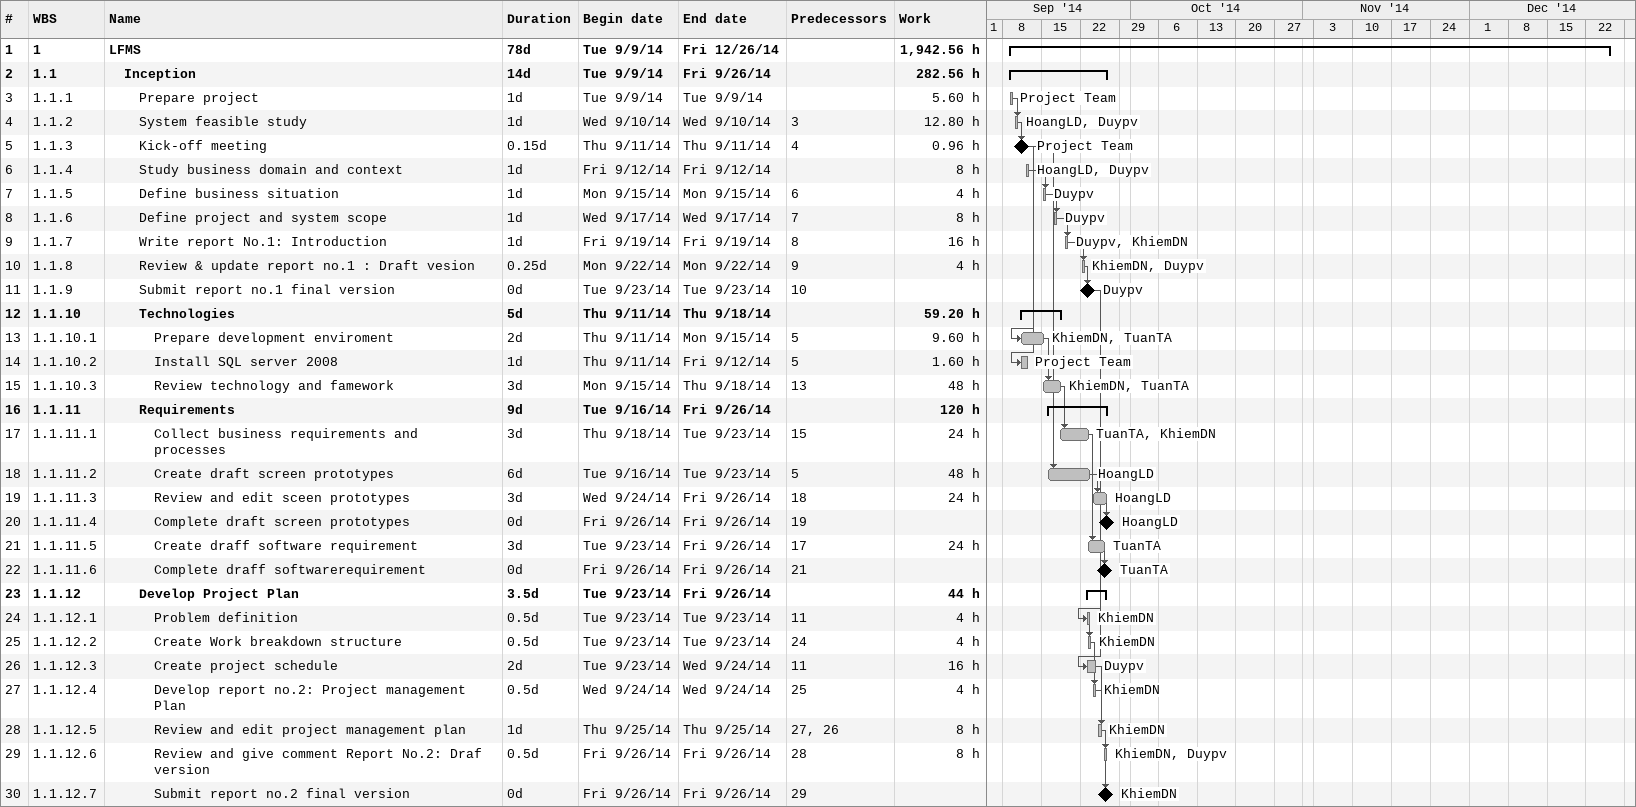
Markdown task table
| ID | WBS | Task | Duration | Start | Finish | Predecessors | Resources | Work (h) |
|---|---|---|---|---|---|---|---|---|
| 1 | 1 | **LFMS** | 78d | 2014-09-09 | 2014-12-26 |  |  | 1942.56 |
| 2 | 1.1 | **Inception** | 14d | 2014-09-09 | 2014-09-26 |  |  | 282.56 |
| 3 | 1.1.1 | Prepare project | 1d | 2014-09-09 | 2014-09-09 |  | Project Team | 5.60 |
| 4 | 1.1.2 | System feasible study | 1d | 2014-09-10 | 2014-09-10 | 3 | HoangLD, Duypv | 12.80 |
| 5 | 1.1.3 | Kick-off meeting | 0.15d | 2014-09-11 | 2014-09-11 | 4 | Project Team | 0.96 |
| 6 | 1.1.4 | Study business domain and context | 1d | 2014-09-12 | 2014-09-12 |  | HoangLD, Duypv | 8 |
| 7 | 1.1.5 | Define business situation | 1d | 2014-09-15 | 2014-09-15 | 6 | Duypv | 4 |
| 8 | 1.1.6 | Define project and system scope | 1d | 2014-09-17 | 2014-09-17 | 7 | Duypv | 8 |
| 9 | 1.1.7 | Write report No.1: Introduction | 1d | 2014-09-19 | 2014-09-19 | 8 | Duypv, KhiemDN | 16 |
| 10 | 1.1.8 | Review & update report no.1 : Draft vesion | 0.25d | 2014-09-22 | 2014-09-22 | 9 | KhiemDN, Duypv | 4 |
| 11 | 1.1.9 | Submit report no.1 final version | 0d | 2014-09-23 | 2014-09-23 | 10 | Duypv |  |
| 12 | 1.1.10 | **Technologies** | 5d | 2014-09-11 | 2014-09-18 |  |  | 59.20 |
| 13 | 1.1.10.1 | Prepare development enviroment | 2d | 2014-09-11 | 2014-09-15 | 5 | KhiemDN, TuanTA | 9.60 |
| 14 | 1.1.10.2 | Install SQL server 2008 | 1d | 2014-09-11 | 2014-09-12 | 5 | Project Team | 1.60 |
| 15 | 1.1.10.3 | Review technology and famework | 3d | 2014-09-15 | 2014-09-18 | 13 | KhiemDN, TuanTA | 48 |
| 16 | 1.1.11 | **Requirements** | 9d | 2014-09-16 | 2014-09-26 |  |  | 120 |
| 17 | 1.1.11.1 | Collect business requirements and processes | 3d | 2014-09-18 | 2014-09-23 | 15 | TuanTA, KhiemDN | 24 |
| 18 | 1.1.11.2 | Create draft screen prototypes | 6d | 2014-09-16 | 2014-09-23 | 5 | HoangLD | 48 |
| 19 | 1.1.11.3 | Review and edit sceen prototypes | 3d | 2014-09-24 | 2014-09-26 | 18 | HoangLD | 24 |
| 20 | 1.1.11.4 | Complete draft screen prototypes | 0d | 2014-09-26 | 2014-09-26 | 19 | HoangLD |  |
| 21 | 1.1.11.5 | Create draff software requirement | 3d | 2014-09-23 | 2014-09-26 | 17 | TuanTA | 24 |
| 22 | 1.1.11.6 | Complete draff softwarerequirement | 0d | 2014-09-26 | 2014-09-26 | 21 | TuanTA |  |
| 23 | 1.1.12 | **Develop Project Plan** | 3.5d | 2014-09-23 | 2014-09-26 |  |  | 44 |
| 24 | 1.1.12.1 | Problem definition | 0.5d | 2014-09-23 | 2014-09-23 | 11 | KhiemDN | 4 |
| 25 | 1.1.12.2 | Create Work breakdown structure | 0.5d | 2014-09-23 | 2014-09-23 | 24 | KhiemDN | 4 |
| 26 | 1.1.12.3 | Create project schedule | 2d | 2014-09-23 | 2014-09-24 | 11 | Duypv | 16 |
| 27 | 1.1.12.4 | Develop report no.2: Project management Plan | 0.5d | 2014-09-24 | 2014-09-24 | 25 | KhiemDN | 4 |
| 28 | 1.1.12.5 | Review and edit project management plan | 1d | 2014-09-25 | 2014-09-25 | 27, 26 | KhiemDN | 8 |
| 29 | 1.1.12.6 | Review and give comment Report No.2: Draf version | 0.5d | 2014-09-26 | 2014-09-26 | 28 | KhiemDN, Duypv | 8 |
| 30 | 1.1.12.7 | Submit report no.2 final version | 0d | 2014-09-26 | 2014-09-26 | 29 | KhiemDN |  |
